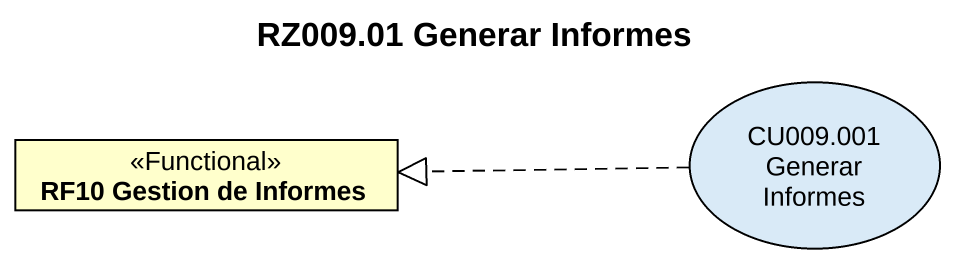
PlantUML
@startuml
title RZ009.01 Generar Informes
allowmixing
hide circle
hide empty members
usecase "CU009.001 Generar Informes" as CU009_001_Generar_Informes
class "RF10 Gestion de Informes" as RF10_Gestion_de_Informes <<Functional>>
CU009_001_Generar_Informes .left.|> RF10_Gestion_de_Informes
@enduml
